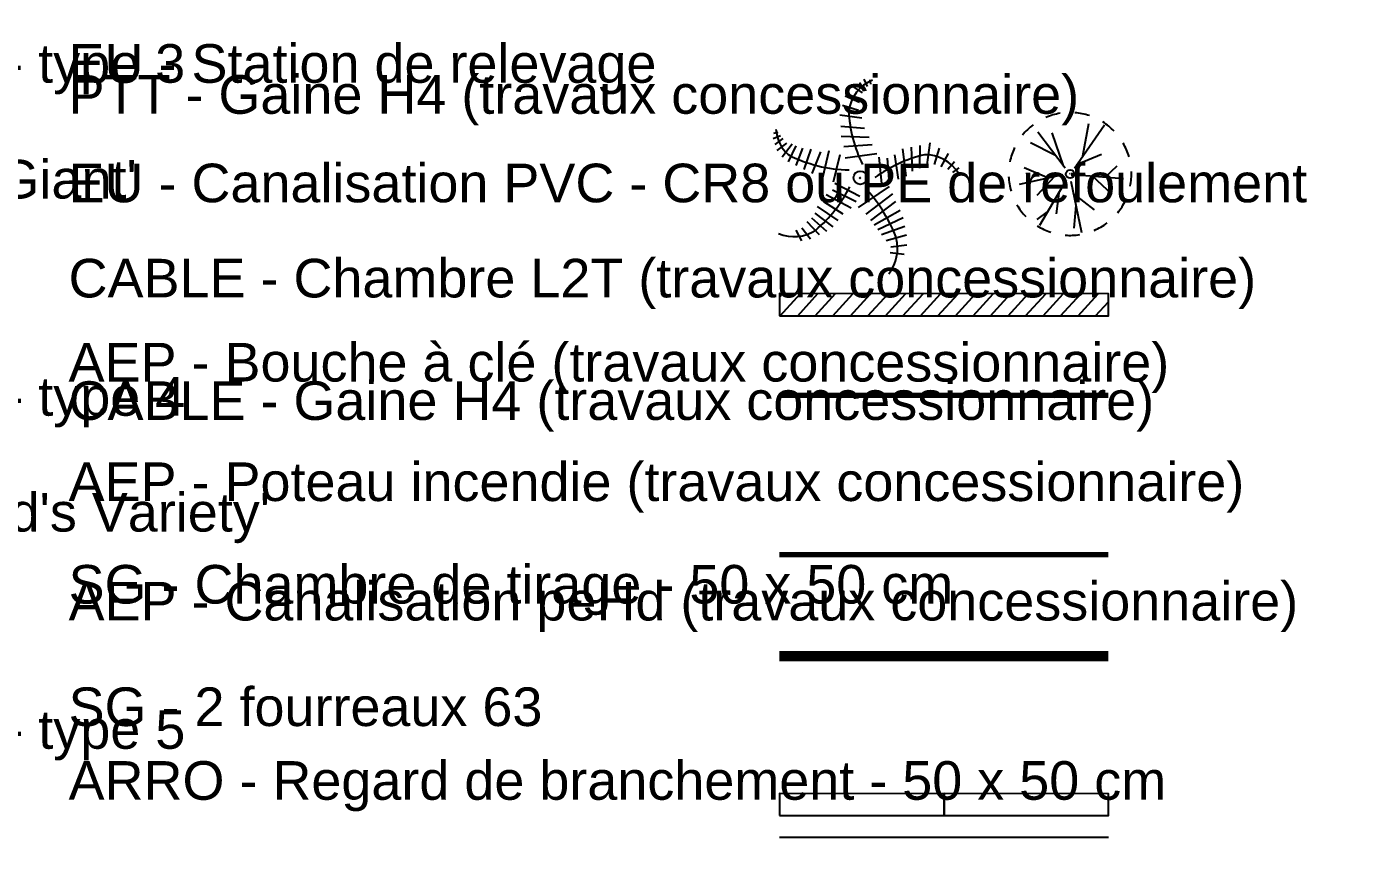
# Model space of a CAD drawing. Header units: metres. Extents: x 1841041 to 1841282, y 5171502 to 5171751.
# Drawn here: x 1841089.63 to 1841115.75, y 5171638.41 to 5171654.73 of the extents above; entities that cross this region are included whole.
import ezdxf
from ezdxf.lldxf.tags import DXFTag

# ---------------------------------------------------------------- set-up
doc = ezdxf.new("R2010")
doc.units = ezdxf.units.M
doc.layers.add('SA - Limite terrain', color=1, linetype='LIMITE_CADASTRALE', true_color=0xff0000)
for name, color, linetype in [('SA - légende prestations', 7, 'Continuous'), ('SA - légende RH', 7, 'Continuous'), ('SA - légende RS', 7, 'Continuous')]:
    doc.layers.add(name, color=color, linetype=linetype)
doc.styles.add('MENSURA', font='arial.ttf', dxfattribs={"height": 0.5})
tags = doc.linetypes.add('DIVISE2', pattern=[15.875, 6.35, -3.175, 0, -3.175, 0, -3.175]).pattern_tags.tags
tags[14:15] = [DXFTag(74, 4), DXFTag(75, 0), DXFTag(340, '0'), DXFTag(46, 0.0), DXFTag(50, 0.0), DXFTag(44, 0.0), DXFTag(45, 0.0)]
tags[12:13] = [DXFTag(74, 4), DXFTag(75, 0), DXFTag(340, '0'), DXFTag(46, 0.0), DXFTag(50, 0.0), DXFTag(44, 0.0), DXFTag(45, 0.0)]
tags[10:11] = [DXFTag(74, 4), DXFTag(75, 0), DXFTag(340, '0'), DXFTag(46, 0.0), DXFTag(50, 0.0), DXFTag(44, 0.0), DXFTag(45, 0.0)]
tags[8:9] = [DXFTag(74, 4), DXFTag(75, 0), DXFTag(340, '0'), DXFTag(46, 0.0), DXFTag(50, 0.0), DXFTag(44, 0.0), DXFTag(45, 0.0)]
tags[6:7] = [DXFTag(74, 4), DXFTag(75, 0), DXFTag(340, '0'), DXFTag(46, 0.0), DXFTag(50, 0.0), DXFTag(44, 0.0), DXFTag(45, 0.0)]
tags[4:5] = [DXFTag(74, 4), DXFTag(75, 0), DXFTag(340, '0'), DXFTag(46, 0.0), DXFTag(50, 0.0), DXFTag(44, 0.0), DXFTag(45, 0.0)]
tags = doc.linetypes.add('LIMITE_CADASTRALE', pattern=[13, 8, -2, 1, -2]).pattern_tags.tags
tags[10:11] = [DXFTag(74, 4), DXFTag(75, 0), DXFTag(340, '0'), DXFTag(46, 0.0), DXFTag(50, 0.0), DXFTag(44, 0.0), DXFTag(45, 0.0)]
tags[8:9] = [DXFTag(74, 4), DXFTag(75, 0), DXFTag(340, '0'), DXFTag(46, 0.0), DXFTag(50, 0.0), DXFTag(44, 0.0), DXFTag(45, 0.0)]
tags[6:7] = [DXFTag(74, 4), DXFTag(75, 0), DXFTag(340, '0'), DXFTag(46, 0.0), DXFTag(50, 0.0), DXFTag(44, 0.0), DXFTag(45, 0.0)]
tags[4:5] = [DXFTag(74, 4), DXFTag(75, 0), DXFTag(340, '0'), DXFTag(46, 0.0), DXFTag(50, 0.0), DXFTag(44, 0.0), DXFTag(45, 0.0)]

msp = doc.modelspace()

# ---------------------------------------------------------------- hatches: boundary and pattern name
at = {"layer": 'SA - légende prestations'}
h = msp.add_hatch(dxfattribs=at)
h.set_pattern_fill('_USER', color=256, scale=0.25, angle=-132.7701, style=0, pattern_type=0)
h.set_pattern_definition([(-132.7700653076, (-1677681.2266, 958205.20385), (0.183521186133, -0.169764466955), [])])
h.paths.add_polyline_path([(1841104.246, 5171649.124), (1841110.633, 5171649.123), (1841110.633, 5171649.545), (1841104.247, 5171649.553)])

# ---------------------------------------------------------------- linework, layer by layer
at = {"layer": 'SA - Limite terrain', "ltscale": 0.5}
msp.add_open_spline([(1841077.148, 5171583.553), (1841078.819, 5171584.595), (1841080.49, 5171585.638), (1841083.664, 5171586.861), (1841086.838, 5171588.083), (1841093.711, 5171590.735), (1841100.584, 5171593.386), (1841105.835, 5171595.38), (1841111.086, 5171597.373), (1841112.783, 5171598.016), (1841114.48, 5171598.659), (1841120.144, 5171600.798), (1841125.807, 5171602.936), (1841137.979, 5171607.582), (1841150.151, 5171612.227), (1841152.241, 5171613.017), (1841154.331, 5171613.807), (1841157.624, 5171615.009), (1841160.918, 5171616.21), (1841160.894, 5171617.273), (1841160.87, 5171618.335), (1841160.842, 5171619.242), (1841160.815, 5171620.149), (1841160.788, 5171621.056), (1841160.76, 5171621.962), (1841160.713, 5171623.534), (1841160.666, 5171625.105), (1841160.65, 5171625.629), (1841160.634, 5171626.153), (1841160.584, 5171627.253), (1841160.533, 5171628.354), (1841160.518, 5171628.685), (1841160.503, 5171629.017), (1841160.48, 5171629.51), (1841160.458, 5171630.004), (1841160.008, 5171632.996), (1841159.557, 5171635.989), (1841161.416, 5171637.129), (1841163.274, 5171638.269), (1841163.062, 5171638.62), (1841162.85, 5171638.97), (1841163.132, 5171639.178), (1841163.413, 5171639.387), (1841163.466, 5171639.334), (1841163.52, 5171639.282), (1841164.038, 5171639.682), (1841164.556, 5171640.082), (1841164.648, 5171639.962), (1841164.741, 5171639.842), (1841166.344, 5171640.478), (1841167.783, 5171641.548), (1841166.833, 5171642.782), (1841165.884, 5171644.015), (1841169.436, 5171646.693), (1841172.988, 5171649.371), (1841174.754, 5171650.702), (1841176.52, 5171652.033), (1841176.562, 5171652.065), (1841176.604, 5171652.098), (1841176.583, 5171652.125), (1841176.562, 5171652.152), (1841191.178, 5171663.382), (1841205.795, 5171674.612), (1841207.539, 5171675.957), (1841209.283, 5171677.303), (1841213.68, 5171676.869), (1841218.077, 5171676.436), (1841224.138, 5171669.22), (1841230.199, 5171662.004), (1841229.455, 5171661.412), (1841228.711, 5171660.821), (1841230.314, 5171658.673), (1841231.917, 5171656.525), (1841232.043, 5171656.617), (1841232.17, 5171656.708), (1841232.372, 5171656.428), (1841232.575, 5171656.148), (1841232.451, 5171656.059), (1841232.328, 5171655.969), (1841232.663, 5171655.506), (1841232.999, 5171655.043), (1841233.051, 5171655.081), (1841233.104, 5171655.119), (1841233.508, 5171654.297), (1841234.371, 5171654.751), (1841235.089, 5171655.242), (1841235.806, 5171655.732), (1841235.743, 5171655.833), (1841235.681, 5171655.933), (1841236.005, 5171656.142), (1841236.329, 5171656.35), (1841236.53, 5171656.027), (1841236.731, 5171655.704), (1841236.69, 5171655.677), (1841236.649, 5171655.651), (1841240.859, 5171649.081), (1841245.068, 5171642.512), (1841245.316, 5171642.137), (1841245.563, 5171641.762), (1841246.368, 5171640.454), (1841247.173, 5171639.145), (1841247.777, 5171638.093), (1841248.381, 5171637.04), (1841248.966, 5171636.026), (1841249.551, 5171635.012), (1841249.717, 5171634.703), (1841249.883, 5171634.395), (1841250.399, 5171633.314), (1841250.915, 5171632.234), (1841251.406, 5171631.065), (1841251.898, 5171629.896), (1841252.568, 5171628.101), (1841253.238, 5171626.305), (1841253.563, 5171625.376), (1841253.889, 5171624.446), (1841254.265, 5171623.34), (1841254.642, 5171622.235), (1841255.134, 5171620.703), (1841255.626, 5171619.171), (1841256.972, 5171614.602), (1841258.318, 5171610.034), (1841260.018, 5171603.956), (1841261.718, 5171597.878), (1841261.649, 5171597.471), (1841261.579, 5171597.063), (1841255.231, 5171594.584), (1841248.882, 5171592.105), (1841248.776, 5171592.327), (1841248.67, 5171592.548), (1841246.784, 5171591.747), (1841244.897, 5171590.945), (1841242.725, 5171590.022), (1841240.552, 5171589.099), (1841236.933, 5171587.662), (1841233.313, 5171586.225), (1841233.492, 5171583.109), (1841233.67, 5171579.993), (1841236.323, 5171570.916), (1841238.976, 5171561.84), (1841241.513, 5171558.133), (1841244.049, 5171554.427), (1841242.923, 5171553.125), (1841241.796, 5171551.823), (1841241.41, 5171551.356), (1841241.024, 5171550.889), (1841240.713, 5171550.265), (1841240.402, 5171549.641), (1841239.986, 5171547.808), (1841239.57, 5171545.975), (1841239.534, 5171544.717), (1841239.499, 5171543.459), (1841239.692, 5171542.348), (1841239.886, 5171541.236), (1841240.081, 5171539.923), (1841240.277, 5171538.61), (1841240.912, 5171536.095), (1841241.546, 5171533.58), (1841243.014, 5171531.501), (1841244.481, 5171529.421), (1841227.512, 5171525.461), (1841210.543, 5171521.501), (1841206.604, 5171520.748), (1841202.664, 5171519.995), (1841201.249, 5171519.723), (1841199.834, 5171519.451), (1841198.395, 5171519.201), (1841196.956, 5171518.952), (1841194.089, 5171518.458), (1841191.222, 5171517.964), (1841187.46, 5171517.221), (1841183.698, 5171516.477), (1841181.491, 5171516.11), (1841179.284, 5171515.742), (1841171.622, 5171514.451), (1841163.959, 5171513.159), (1841163.66, 5171515.636), (1841163.361, 5171518.113), (1841161.425, 5171520.351), (1841159.488, 5171522.59), (1841159.231, 5171523.557), (1841158.974, 5171524.524), (1841157.967, 5171529.943), (1841156.959, 5171535.361), (1841153.722, 5171536.254), (1841150.485, 5171537.146), (1841149.694, 5171541.102), (1841148.903, 5171545.057), (1841151.559, 5171547.094), (1841154.215, 5171549.131), (1841153.197, 5171554.379), (1841152.179, 5171559.627), (1841150.262, 5171559.173), (1841148.344, 5171558.719), (1841148.332, 5171558.768), (1841148.321, 5171558.817), (1841145.057, 5171557.992), (1841141.793, 5171557.167), (1841136.485, 5171555.864), (1841131.176, 5171554.561), (1841120.489, 5171551.958), (1841109.801, 5171549.355), (1841104.946, 5171548.16), (1841100.091, 5171546.965), (1841095.661, 5171545.873), (1841091.231, 5171544.781), (1841091.156, 5171544.642), (1841091.08, 5171544.503), (1841088.933, 5171543.954), (1841086.785, 5171543.404), (1841084.885, 5171542.931), (1841082.985, 5171542.457), (1841083.035, 5171542.261), (1841083.086, 5171542.065), (1841079.452, 5171541.173), (1841075.819, 5171540.281), (1841074.961, 5171551.046), (1841074.102, 5171561.812), (1841074.142, 5171561.815), (1841074.182, 5171561.818), (1841074.04, 5171563.776), (1841073.899, 5171565.734), (1841073.884, 5171565.934), (1841073.87, 5171566.133), (1841073.601, 5171569.428), (1841073.333, 5171572.722), (1841073.339, 5171574.679), (1841073.345, 5171576.635), (1841073.965, 5171578.536), (1841074.585, 5171580.437), (1841075.867, 5171581.995), (1841077.148, 5171583.553)], degree=2, knots=[0, 0, 0, 0.01, 0.01, 0.02, 0.02, 0.03, 0.03, 0.04, 0.04, 0.05, 0.05, 0.06, 0.06, 0.07, 0.07, 0.08, 0.08, 0.09, 0.09, 0.1, 0.1, 0.11, 0.11, 0.12, 0.12, 0.13, 0.13, 0.14, 0.14, 0.15, 0.15, 0.16, 0.16, 0.17, 0.17, 0.18, 0.18, 0.19, 0.19, 0.2, 0.2, 0.21, 0.21, 0.22, 0.22, 0.23, 0.23, 0.24, 0.24, 0.25, 0.25, 0.26, 0.26, 0.27, 0.27, 0.28, 0.28, 0.29, 0.29, 0.3, 0.3, 0.31, 0.31, 0.32, 0.32, 0.33, 0.33, 0.34, 0.34, 0.35, 0.35, 0.36, 0.36, 0.37, 0.37, 0.38, 0.38, 0.39, 0.39, 0.4, 0.4, 0.41, 0.41, 0.42, 0.42, 0.43, 0.43, 0.44, 0.44, 0.45, 0.45, 0.46, 0.46, 0.47, 0.47, 0.48, 0.48, 0.49, 0.49, 0.5, 0.5, 0.51, 0.51, 0.52, 0.52, 0.53, 0.53, 0.54, 0.54, 0.55, 0.55, 0.56, 0.56, 0.57, 0.57, 0.58, 0.58, 0.59, 0.59, 0.6, 0.6, 0.61, 0.61, 0.62, 0.62, 0.63, 0.63, 0.64, 0.64, 0.65, 0.65, 0.66, 0.66, 0.67, 0.67, 0.68, 0.68, 0.69, 0.69, 0.7, 0.7, 0.71, 0.71, 0.72, 0.72, 0.73, 0.73, 0.74, 0.74, 0.75, 0.75, 0.76, 0.76, 0.77, 0.77, 0.78, 0.78, 0.79, 0.79, 0.8, 0.8, 0.81, 0.81, 0.82, 0.82, 0.83, 0.83, 0.84, 0.84, 0.85, 0.85, 0.86, 0.86, 0.87, 0.87, 0.88, 0.88, 0.89, 0.89, 0.9, 0.9, 0.91, 0.91, 0.92, 0.92, 0.93, 0.93, 0.94, 0.94, 0.95, 0.95, 0.96, 0.96, 0.97, 0.97, 0.98, 0.98, 0.99, 0.99, 1, 1, 1.01, 1.01, 1.02, 1.02, 1.03, 1.03, 1.04, 1.04, 1.05, 1.05, 1.06, 1.06, 1.07, 1.07, 1.08, 1.08, 1.09, 1.09, 1.1, 1.1, 1.11, 1.11, 1.12, 1.12, 1.13, 1.13, 1.14, 1.14, 1.15, 1.15, 1.15], dxfattribs=at)
at = {"layer": 'SA - légende prestations', "color": 96, "ltscale": 0.512, "true_color": 0x008000}
for p, q in [((1841105.952, 5171653.574), (1841105.889, 5171653.719)), ((1841105.997, 5171653.705), (1841106.013, 5171653.621)), ((1841105.853, 5171653.451), (1841105.653, 5171653.587)), ((1841105.798, 5171653.65), (1841105.891, 5171653.528))]:
    msp.add_line(p, q, dxfattribs=at)
at = {"layer": 'SA - légende prestations', "color": 3, "ltscale": 0.512, "true_color": 0x00ff00}
for p, q in [((1841105.78, 5171653.106), (1841105.465, 5171653.203)), ((1841105.801, 5171653.267), (1841105.517, 5171653.387)), ((1841105.842, 5171652.961), (1841105.413, 5171653.018)), ((1841104.122, 5171652.563), (1841104.267, 5171652.625)), ((1841104.137, 5171652.67), (1841104.221, 5171652.686)), ((1841105.898, 5171652.762), (1841105.438, 5171652.796)), ((1841104.162, 5171652.448), (1841104.314, 5171652.564)), ((1841104.201, 5171652.334), (1841104.384, 5171652.473)), ((1841104.294, 5171652.212), (1841104.491, 5171652.459)), ((1841104.417, 5171652.113), (1841104.568, 5171652.421)), ((1841104.571, 5171652.038), (1841104.698, 5171652.376)), ((1841104.725, 5171651.963), (1841104.86, 5171652.355)), ((1841105.983, 5171652.587), (1841105.439, 5171652.605)), ((1841106.046, 5171652.442), (1841105.495, 5171652.406)), ((1841106.702, 5171651.835), (1841106.636, 5171652.363)), ((1841106.824, 5171651.928), (1841106.805, 5171652.395)), ((1841106.969, 5171651.99), (1841106.973, 5171652.427)), ((1841107.114, 5171652.053), (1841107.171, 5171652.482)), ((1841107.252, 5171652.062), (1841107.349, 5171652.377)), ((1841104.879, 5171651.888), (1841105.044, 5171652.303)), ((1841105.086, 5171651.805), (1841105.212, 5171652.335)), ((1841105.294, 5171651.723), (1841105.42, 5171652.252)), ((1841106.132, 5171652.266), (1841105.52, 5171652.184)), ((1841106.237, 5171651.624), (1841106.178, 5171652.205)), ((1841106.382, 5171651.686), (1841106.339, 5171652.184)), ((1841106.557, 5171651.772), (1841106.484, 5171652.246)), ((1841107.382, 5171652.017), (1841107.526, 5171652.271)), ((1841107.513, 5171651.972), (1841107.642, 5171652.119)), ((1841107.613, 5171651.904), (1841107.735, 5171651.997)), ((1841105.802, 5171651.436), (1841105.317, 5171651.692)), ((1841106.375, 5171651.633), (1841105.773, 5171651.222)), ((1841105.483, 5171651.096), (1841105.106, 5171651.338)), ((1841105.635, 5171651.213), (1841105.151, 5171651.469)), ((1841105.734, 5171651.336), (1841105.272, 5171651.562)), ((1841106.437, 5171651.488), (1841105.92, 5171651.093)), ((1841106.5, 5171651.343), (1841106.013, 5171650.971)), ((1841105.286, 5171650.85), (1841104.939, 5171651.115)), ((1841105.385, 5171650.973), (1841104.984, 5171651.245)), ((1841106.586, 5171651.167), (1841106.083, 5171650.88)), ((1841104.844, 5171650.608), (1841104.681, 5171650.821)), ((1841105.02, 5171650.694), (1841104.78, 5171650.945)), ((1841105.165, 5171650.757), (1841104.871, 5171651.015)), ((1841106.648, 5171651.022), (1841106.152, 5171650.788)), ((1841106.68, 5171650.854), (1841106.222, 5171650.697)), ((1841104.676, 5171650.576), (1841104.567, 5171650.782)), ((1841106.712, 5171650.686), (1841106.315, 5171650.575)), ((1841106.662, 5171650.31), (1841106.394, 5171650.346)), ((1841106.714, 5171650.495), (1841106.408, 5171650.454))]:
    msp.add_line(p, q, dxfattribs=at)
at = {"layer": 'SA - légende prestations', "color": 3, "true_color": 0x00ff00}
for p, q in [((1841109.792, 5171651.987), (1841109.259, 5171652.687)), ((1841109.762, 5171652.032), (1841109.541, 5171652.674)), ((1841109.975, 5171651.991), (1841110.554, 5171652.833)), ((1841110.132, 5171652.23), (1841110.25, 5171652.858)), ((1841109.59, 5171652.243), (1841109.115, 5171652.478)), ((1841110.046, 5171652.076), (1841110.495, 5171652.259)), ((1841109.743, 5171651.862), (1841108.898, 5171651.674)), ((1841109.435, 5171651.809), (1841108.992, 5171651.998)), ((1841110.03, 5171651.861), (1841110.926, 5171651.788)), ((1841110.318, 5171651.837), (1841110.698, 5171651.482)), ((1841110.566, 5171651.815), (1841110.801, 5171652.031)), ((1841109.587, 5171651.827), (1841109.239, 5171651.456)), ((1841109.808, 5171651.756), (1841109.292, 5171650.877)), ((1841109.901, 5171651.734), (1841110.111, 5171650.739)), ((1841109.67, 5171651.504), (1841109.619, 5171651.1)), ((1841109.952, 5171651.492), (1841110.357, 5171651.18)), ((1841109.44, 5171651.142), (1841109.241, 5171650.992)), ((1841109.999, 5171651.264), (1841109.957, 5171650.825))]:
    msp.add_line(p, q, dxfattribs=at)
at = {"layer": 'SA - légende prestations', "color": 3, "true_color": 0x00ff00, "elevation": 0, "flags": 128}
msp.add_lwpolyline([(1841109.885, 5171651.876, -1.000559), (1841109.89, 5171651.88, -1)], format="xyb", dxfattribs=at)
at = {"layer": 'SA - légende prestations', "color": 3, "ltscale": 0.512, "true_color": 0x00ff00, "elevation": 0, "flags": 128}
msp.add_lwpolyline([(1841105.806, 5171651.797, -1), (1841105.811, 5171651.801, -1)], format="xyb", dxfattribs=at)
at = {"layer": 'SA - légende prestations', "ltscale": 2, "elevation": 0, "flags": 128}
msp.add_lwpolyline([(1841104.246, 5171649.124), (1841110.633, 5171649.123), (1841110.633, 5171649.545), (1841104.247, 5171649.553)], close=True, dxfattribs=at)
at = {"layer": 'SA - légende prestations', "color": 216, "linetype": 'DIVISE2', "ltscale": 0.1, "true_color": 0x800080, "const_width": 0.1, "elevation": 0, "flags": 128}
msp.add_lwpolyline([(1841104.244, 5171647.576), (1841110.631, 5171647.576)], dxfattribs=at)
at = {"layer": 'SA - légende prestations', "color": 16, "linetype": 'DIVISE2', "ltscale": 0.1, "true_color": 0x800000, "const_width": 0.1, "elevation": 0, "flags": 128}
msp.add_lwpolyline([(1841104.244, 5171644.482), (1841110.631, 5171644.482)], dxfattribs=at)
at = {"layer": 'SA - légende prestations', "color": 7, "linetype": 'DIVISE2', "ltscale": 0.12, "const_width": 0.2, "elevation": 0, "flags": 128}
msp.add_lwpolyline([(1841104.244, 5171642.512), (1841110.63, 5171642.512)], dxfattribs=at)
at = {"layer": 'SA - légende prestations', "color": 4, "ltscale": 2, "true_color": 0x00ffff, "elevation": 0, "flags": 128}
for points in [[(1841104.246, 5171639.418), (1841107.439, 5171639.417), (1841107.44, 5171639.84), (1841104.246, 5171639.844)], [(1841107.439, 5171639.417), (1841110.633, 5171639.417), (1841110.633, 5171639.839), (1841107.44, 5171639.843)]]:
    msp.add_lwpolyline(points, close=True, dxfattribs=at)
at = {"layer": 'SA - légende prestations', "color": 4, "true_color": 0x00ffff, "elevation": 0, "flags": 128}
msp.add_lwpolyline([(1841104.246, 5171638.995), (1841110.632, 5171638.994)], dxfattribs=at)
at = {"layer": 'SA - légende prestations', "color": 3, "ltscale": 0.8, "true_color": 0x00ff00}
msp.add_circle((1841105.814, 5171651.803), 0.13, dxfattribs=at)
at = {"layer": 'SA - légende prestations', "color": 3, "true_color": 0x00ff00}
msp.add_circle((1841109.888, 5171651.875), 0.0828, dxfattribs=at)
for start, end in [(99.3102, 113.1563), (71.6178, 85.464), (43.9255, 57.7717), (127.0025, 140.8486), (154.6948, 168.5409), (16.2332, 30.0794), (348.5409, 2.3871), (182.3871, 196.2332), (320.8486, 334.6948), (210.0794, 223.9255), (237.7717, 251.6178), (293.1563, 307.0025), (265.464, 279.3102)]:
    msp.add_arc((1841109.886, 5171651.877), 1.193, start, end, dxfattribs=at)
at = {"layer": 'SA - légende prestations', "color": 3, "ltscale": 0.512, "true_color": 0x00ff00}
for centre, major_axis, start_param, end_param in [((1841106.344, 5171652.992), (-0.102, -0.759), 3.670992, 4.697856), ((1841108.267, 5171653.237), (-2.66, 0.356), 0.182344, 0.588412), ((1841104.939, 5171652.806), (-0.759, 0.101), 0.207983, 0.940114), ((1841105.635, 5171654.632), (-0.355, -2.653), 5.940826, 6.402291), ((1841107.682, 5171649.641), (-0.357, -2.659), 3.509327, 3.90707), ((1841107.071, 5171651.485), (-0.101, -0.759), 2.258367, 3.288163), ((1841103.211, 5171652.834), (-2.661, 0.356), 2.407103, 2.808249), ((1841105.809, 5171651.799), (-0.00078, -0.00608), 3.921081, 7.062674), ((1841105.809, 5171651.799), (-0.00078, -0.00608), 0.779489, 3.921081), ((1841103.768, 5171649.602), (-2.906, 0.389), 3.632762, 4.003335), ((1841104.525, 5171651.424), (-0.102, -0.759), 6.018632, 7.00106), ((1841105.733, 5171650.435), (-0.106, -0.797), 1.039156, 1.948194)]:
    msp.add_ellipse(centre, major_axis=major_axis, ratio=1, start_param=start_param, end_param=end_param, dxfattribs=at)

# ---------------------------------------------------------------- texts
at = {"layer": 'SA - légende prestations', "style": 'MENSURA'}
for s, p in [('Plantes vivaces et graminées - type 3', (1841075.295, 5171653.648)), ("- Nepeta x faassenii 'Six Hills Giant'", (1841075.295, 5171651.399)), ('Plantes vivaces et graminées - type 4', (1841075.296, 5171647.18)), ("- Campanula lactiflora 'Prichard's Variety'", (1841075.296, 5171644.931)), ('Plantes vivaces et graminées - type 5', (1841075.297, 5171640.712))]:
    msp.add_text(s, height=0.75, dxfattribs=at).set_placement(p)
at = {"layer": 'SA - légende RH', "style": 'MENSURA'}
for s, p in [('EU - Station de relevage', (1841090.441, 5171653.647)), ('EU - Canalisation PVC - CR8 ou PE de refoulement', (1841090.441, 5171651.326)), ('AEP - Bouche à clé (travaux concessionnaire)', (1841090.441, 5171647.845)), ('AEP - Poteau incendie (travaux concessionnaire)', (1841090.441, 5171645.524)), ('AEP - Canalisation peHd (travaux concessionnaire)', (1841090.441, 5171643.204)), ('ARRO - Regard de branchement - 50 x 50 cm', (1841090.441, 5171639.722))]:
    msp.add_text(s, height=0.75, dxfattribs=at).set_placement(p)
at = {"layer": 'SA - légende RS', "style": 'MENSURA'}
for s, p in [('PTT - Gaine H4 (travaux concessionnaire)', (1841090.441, 5171653.045)), ('CABLE - Chambre L2T (travaux concessionnaire)', (1841090.441, 5171649.478)), ('CABLE - Gaine H4 (travaux concessionnaire)', (1841090.441, 5171647.099)), ('SG - Chambre de tirage - 50 x 50 cm', (1841090.441, 5171643.532)), ('SG - 2 fourreaux 63', (1841090.441, 5171641.154))]:
    msp.add_text(s, height=0.75, dxfattribs=at).set_placement(p)

doc.saveas('drawing.dxf')
